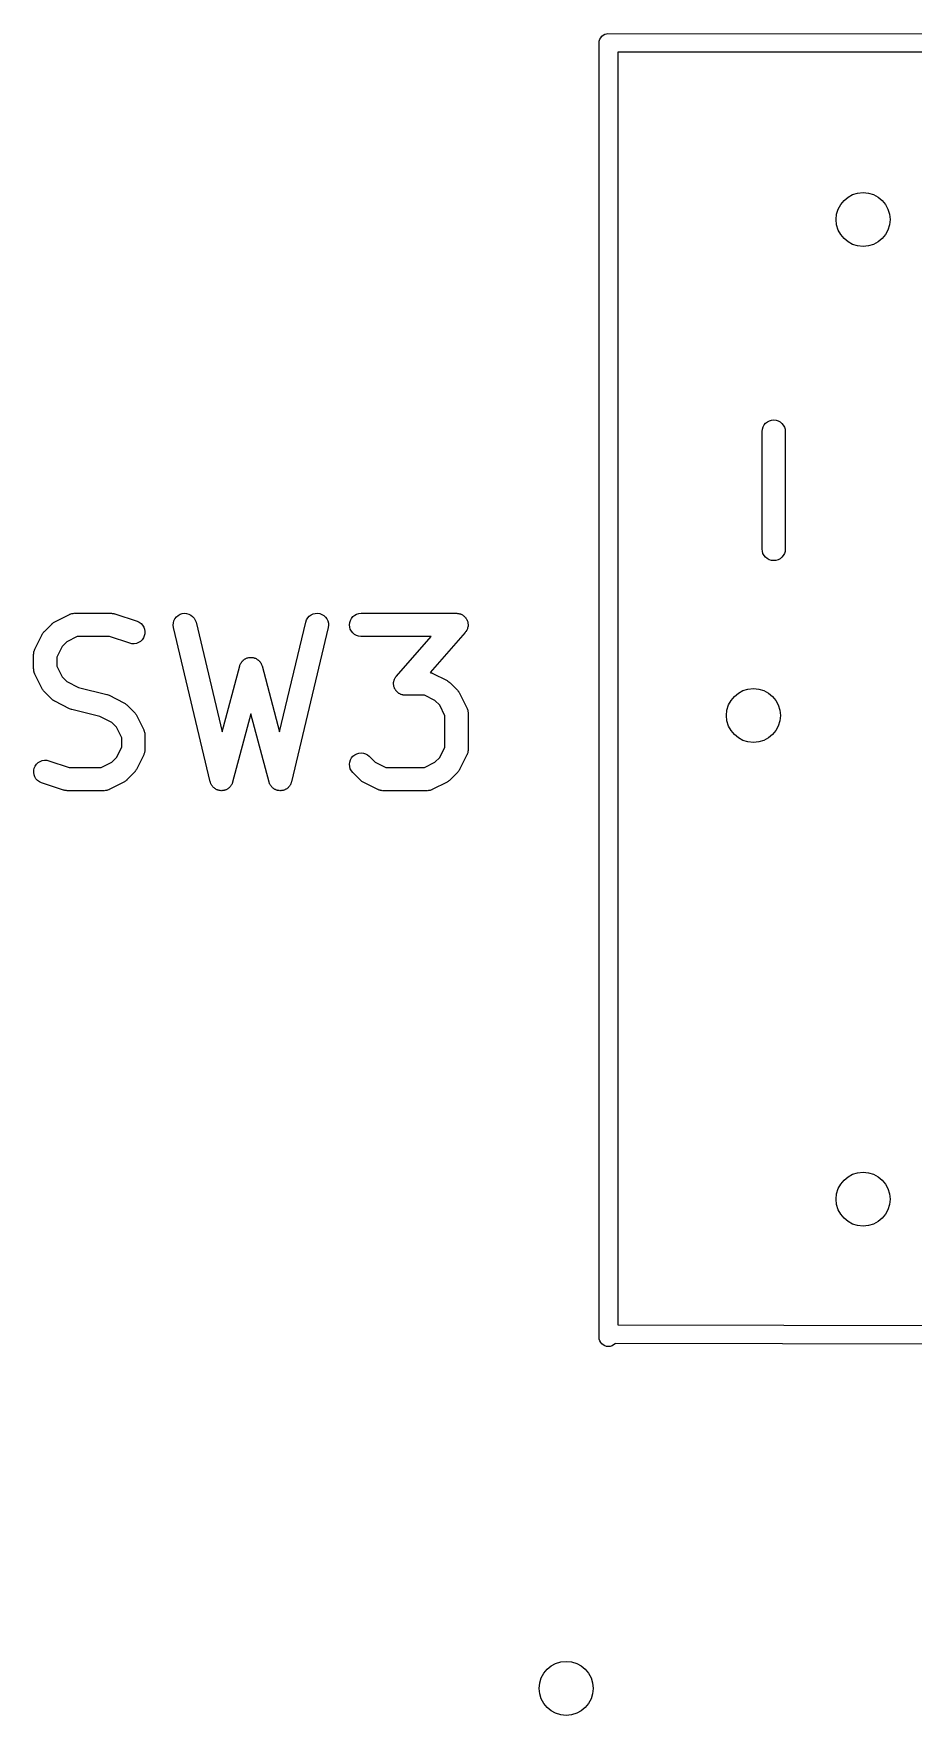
# Model space of a CAD drawing. Extents: x 2.7 to 6.64, y -5.71 to -1.95.
# Drawn here: x 3.4846 to 3.7091, y -4.7167 to -4.2876 of the extents above; entities that cross this region are included whole.
import ezdxf

# ---------------------------------------------------------------- set-up
doc = ezdxf.new("R2010")
doc.units = 0
doc.header["$MEASUREMENT"] = 0
doc.layers.add('BLACK', color=7, linetype='CONTINUOUS')

msp = doc.modelspace()

# ---------------------------------------------------------------- linework, layer by layer
at = {"layer": 'BLACK', "linetype": 'CONTINUOUS'}
for p, q in [((3.62889, -4.28992), (3.62893, -4.28946)), ((3.6289, -4.29008), (3.62889, -4.28992)), ((3.6289, -4.29012), (3.6289, -4.29008)), ((3.6289, -4.61933), (3.6289, -4.29012)), ((3.62893, -4.28946), (3.62907, -4.28901)), ((3.62907, -4.28901), (3.62929, -4.2886)), ((3.62929, -4.2886), (3.62958, -4.28824)), ((3.62958, -4.28824), (3.62994, -4.28795)), ((3.62994, -4.28795), (3.63035, -4.28773)), ((3.63035, -4.28773), (3.6308, -4.28759)), ((3.6308, -4.28759), (3.63114, -4.28756)), ((3.63114, -4.28756), (3.93114, -4.28764)), ((3.63362, -4.29228), (3.63362, -4.61709)), ((3.9289, -4.29236), (3.63362, -4.29228)), ((3.67049, -4.38906), (3.67055, -4.38848)), ((3.67049, -4.3891), (3.67049, -4.38906)), ((3.67049, -4.41909), (3.67049, -4.3891)), ((3.67055, -4.38848), (3.67073, -4.38793)), ((3.67073, -4.38793), (3.67101, -4.38743)), ((3.67101, -4.38743), (3.67138, -4.38699)), ((3.67138, -4.38699), (3.67183, -4.38663)), ((3.67183, -4.38663), (3.67234, -4.38636)), ((3.67234, -4.38636), (3.67289, -4.3862)), ((3.67289, -4.3862), (3.67346, -4.38614)), ((3.67346, -4.38614), (3.67404, -4.3862)), ((3.67404, -4.3862), (3.67459, -4.38637)), ((3.67459, -4.38637), (3.67509, -4.38665)), ((3.67509, -4.38665), (3.67554, -4.38702)), ((3.67554, -4.38702), (3.6759, -4.38746)), ((3.6759, -4.38746), (3.67617, -4.38797)), ((3.67617, -4.38797), (3.67634, -4.38852)), ((3.67634, -4.38852), (3.67639, -4.3891)), ((3.67639, -4.3891), (3.67639, -4.41909)), ((3.67055, -4.41967), (3.67049, -4.41909)), ((3.67071, -4.42022), (3.67055, -4.41967)), ((3.67098, -4.42073), (3.67071, -4.42022)), ((3.67616, -4.42026), (3.67588, -4.42076)), ((3.67633, -4.41971), (3.67616, -4.42026)), ((3.67639, -4.41913), (3.67633, -4.41971)), ((3.67639, -4.41909), (3.67639, -4.41913)), ((3.67135, -4.42117), (3.67098, -4.42073)), ((3.67179, -4.42154), (3.67135, -4.42117)), ((3.6723, -4.42181), (3.67179, -4.42154)), ((3.67285, -4.42199), (3.6723, -4.42181)), ((3.67342, -4.42205), (3.67285, -4.42199)), ((3.674, -4.42199), (3.67342, -4.42205)), ((3.67455, -4.42183), (3.674, -4.42199)), ((3.67506, -4.42156), (3.67455, -4.42183)), ((3.67551, -4.4212), (3.67506, -4.42156)), ((3.67588, -4.42076), (3.67551, -4.4212)), ((3.48994, -4.43767), (3.49369, -4.4358)), ((3.49369, -4.4358), (3.49372, -4.43578)), ((3.49372, -4.43578), (3.4938, -4.43575)), ((3.4938, -4.43575), (3.49388, -4.43571)), ((3.49388, -4.43571), (3.49407, -4.43565)), ((3.49407, -4.43565), (3.49426, -4.43558)), ((3.49426, -4.43558), (3.49435, -4.43557)), ((3.49435, -4.43557), (3.49443, -4.43554)), ((3.49443, -4.43554), (3.49463, -4.43552)), ((3.49463, -4.43552), (3.49483, -4.43549)), ((3.49483, -4.43549), (3.49492, -4.4355)), ((3.49492, -4.4355), (3.49501, -4.43549)), ((3.49501, -4.43549), (3.50438, -4.43549)), ((3.50438, -4.43549), (3.50442, -4.43549)), ((3.50442, -4.43549), (3.50459, -4.43551)), ((3.50459, -4.43551), (3.50475, -4.43551)), ((3.50475, -4.43551), (3.50487, -4.43554)), ((3.50487, -4.43554), (3.50499, -4.43555)), ((3.50499, -4.43555), (3.50515, -4.4356)), ((3.50515, -4.4356), (3.50531, -4.43564)), ((3.50531, -4.43564), (3.51094, -4.43751)), ((3.51094, -4.43751), (3.51098, -4.43753)), ((3.51098, -4.43753), (3.5115, -4.43777)), ((3.52022, -4.43794), (3.52037, -4.43738)), ((3.52037, -4.43738), (3.52063, -4.43687)), ((3.52063, -4.43687), (3.52098, -4.43641)), ((3.52098, -4.43641), (3.52142, -4.43603)), ((3.52142, -4.43603), (3.52192, -4.43575)), ((3.52192, -4.43575), (3.52246, -4.43556)), ((3.52246, -4.43556), (3.52303, -4.43549)), ((3.52303, -4.43549), (3.52361, -4.43553)), ((3.52361, -4.43553), (3.52417, -4.43568)), ((3.52417, -4.43568), (3.52468, -4.43593)), ((3.52468, -4.43593), (3.52514, -4.43628)), ((3.52514, -4.43628), (3.52552, -4.43671)), ((3.52552, -4.43671), (3.52581, -4.43721)), ((3.52581, -4.43721), (3.526, -4.43776)), ((3.55401, -4.43772), (3.55421, -4.43717)), ((3.55421, -4.43717), (3.5545, -4.43668)), ((3.5545, -4.43668), (3.55489, -4.43625)), ((3.55489, -4.43625), (3.55535, -4.43591)), ((3.55535, -4.43591), (3.55587, -4.43566)), ((3.55587, -4.43566), (3.55643, -4.43552)), ((3.55643, -4.43552), (3.55701, -4.43549)), ((3.55701, -4.43549), (3.55758, -4.43557)), ((3.55758, -4.43557), (3.55812, -4.43576)), ((3.55812, -4.43576), (3.55862, -4.43606)), ((3.55862, -4.43606), (3.55905, -4.43644)), ((3.55905, -4.43644), (3.55939, -4.4369)), ((3.55939, -4.4369), (3.55964, -4.43742)), ((3.55964, -4.43742), (3.55979, -4.43798)), ((3.56523, -4.43785), (3.5654, -4.4373)), ((3.5654, -4.4373), (3.56567, -4.43679)), ((3.56567, -4.43679), (3.56604, -4.43634)), ((3.56604, -4.43634), (3.56649, -4.43598)), ((3.56649, -4.43598), (3.567, -4.43571)), ((3.567, -4.43571), (3.56755, -4.43554)), ((3.56755, -4.43554), (3.56812, -4.43549)), ((3.56812, -4.43549), (3.59249, -4.43549)), ((3.59249, -4.43549), (3.59253, -4.43549)), ((3.59253, -4.43549), (3.59272, -4.43551)), ((3.59272, -4.43551), (3.5929, -4.43552)), ((3.5929, -4.43552), (3.593, -4.43554)), ((3.593, -4.43554), (3.59311, -4.43555)), ((3.59311, -4.43555), (3.59328, -4.43561)), ((3.59328, -4.43561), (3.59346, -4.43565)), ((3.59346, -4.43565), (3.59356, -4.43569)), ((3.59356, -4.43569), (3.59366, -4.43573)), ((3.59366, -4.43573), (3.59382, -4.43582)), ((3.59382, -4.43582), (3.59399, -4.43589)), ((3.59399, -4.43589), (3.59407, -4.43595)), ((3.59407, -4.43595), (3.59416, -4.436)), ((3.59416, -4.436), (3.5943, -4.43612)), ((3.5943, -4.43612), (3.59445, -4.43623)), ((3.59445, -4.43623), (3.59452, -4.43631)), ((3.59452, -4.43631), (3.5946, -4.43637)), ((3.5946, -4.43637), (3.59472, -4.43652)), ((3.59472, -4.43652), (3.59484, -4.43665)), ((3.59484, -4.43665), (3.5949, -4.43674)), ((3.5949, -4.43674), (3.59496, -4.43682)), ((3.59496, -4.43682), (3.59505, -4.43699)), ((3.59505, -4.43699), (3.59515, -4.43715)), ((3.59515, -4.43715), (3.59518, -4.43724)), ((3.59518, -4.43724), (3.59523, -4.43733)), ((3.59523, -4.43733), (3.59528, -4.43751)), ((3.59528, -4.43751), (3.59535, -4.43769)), ((3.48487, -4.44462), (3.48674, -4.44087)), ((3.48674, -4.44087), (3.48676, -4.44083)), ((3.48676, -4.44083), (3.48685, -4.44069)), ((3.48685, -4.44069), (3.48693, -4.44055)), ((3.48693, -4.44055), (3.48701, -4.44045)), ((3.48701, -4.44045), (3.48707, -4.44035)), ((3.48707, -4.44035), (3.48719, -4.44023)), ((3.48719, -4.44023), (3.48729, -4.4401)), ((3.48729, -4.4401), (3.48917, -4.43823)), ((3.48917, -4.43823), (3.4892, -4.4382)), ((3.4892, -4.4382), (3.48933, -4.43809)), ((3.48933, -4.43809), (3.48945, -4.43798)), ((3.48945, -4.43798), (3.48955, -4.43792)), ((3.48955, -4.43792), (3.48965, -4.43784)), ((3.48965, -4.43784), (3.48979, -4.43776)), ((3.48979, -4.43776), (3.48994, -4.43767)), ((3.4957, -4.44139), (3.49301, -4.44274)), ((3.5039, -4.44139), (3.4957, -4.44139)), ((3.50907, -4.44312), (3.5039, -4.44139)), ((3.5115, -4.43777), (3.51197, -4.43811)), ((3.51197, -4.43811), (3.51236, -4.43853)), ((3.51256, -4.44179), (3.51222, -4.44226)), ((3.51236, -4.43853), (3.51266, -4.43902)), ((3.5128, -4.44127), (3.51256, -4.44179)), ((3.51266, -4.43902), (3.51286, -4.43956)), ((3.51293, -4.44071), (3.5128, -4.44127)), ((3.51286, -4.43956), (3.51295, -4.44013)), ((3.51295, -4.44013), (3.51293, -4.44071)), ((3.52018, -4.43851), (3.52022, -4.43794)), ((3.52025, -4.43908), (3.52018, -4.43851)), ((3.52025, -4.43912), (3.52025, -4.43908)), ((3.52963, -4.47849), (3.52025, -4.43912)), ((3.526, -4.43776), (3.53266, -4.46574)), ((3.54734, -4.46574), (3.554, -4.43776)), ((3.55975, -4.43912), (3.55037, -4.47849)), ((3.554, -4.43776), (3.55401, -4.43772)), ((3.55982, -4.43855), (3.55975, -4.43912)), ((3.55979, -4.43798), (3.55982, -4.43855)), ((3.56517, -4.43842), (3.56523, -4.43785)), ((3.56522, -4.43899), (3.56517, -4.43842)), ((3.56538, -4.43955), (3.56522, -4.43899)), ((3.56565, -4.44006), (3.56538, -4.43955)), ((3.56601, -4.44051), (3.56565, -4.44006)), ((3.56645, -4.44088), (3.56601, -4.44051)), ((3.56696, -4.44115), (3.56645, -4.44088)), ((3.56751, -4.44133), (3.56696, -4.44115)), ((3.56808, -4.44139), (3.56751, -4.44133)), ((3.56812, -4.44139), (3.56808, -4.44139)), ((3.58599, -4.44139), (3.56812, -4.44139)), ((3.57715, -4.45149), (3.58599, -4.44139)), ((3.59472, -4.44038), (3.58578, -4.45059)), ((3.59482, -4.44023), (3.59472, -4.44038)), ((3.59494, -4.44009), (3.59482, -4.44023)), ((3.59499, -4.44), (3.59494, -4.44009)), ((3.59505, -4.43992), (3.59499, -4.44)), ((3.59513, -4.43975), (3.59505, -4.43992)), ((3.59522, -4.43958), (3.59513, -4.43975)), ((3.59525, -4.43949), (3.59522, -4.43958)), ((3.59529, -4.43939), (3.59525, -4.43949)), ((3.59533, -4.43921), (3.59529, -4.43939)), ((3.59539, -4.43903), (3.59533, -4.43921)), ((3.59535, -4.43769), (3.59536, -4.43779)), ((3.59536, -4.43779), (3.59539, -4.43789)), ((3.59539, -4.43789), (3.59541, -4.43807)), ((3.5954, -4.43893), (3.59539, -4.43903)), ((3.59542, -4.43883), (3.5954, -4.43893)), ((3.59541, -4.43807), (3.59544, -4.43825)), ((3.59543, -4.43864), (3.59542, -4.43883)), ((3.59545, -4.43846), (3.59543, -4.43864)), ((3.59544, -4.43825), (3.59544, -4.43836)), ((3.59544, -4.43836), (3.59545, -4.43846)), ((3.48455, -4.4459), (3.48456, -4.44581)), ((3.48455, -4.44594), (3.48455, -4.4459)), ((3.48455, -4.44969), (3.48455, -4.44594)), ((3.48456, -4.44572), (3.4846, -4.44553)), ((3.48456, -4.44581), (3.48456, -4.44572)), ((3.4846, -4.44553), (3.48462, -4.44533)), ((3.48462, -4.44533), (3.48464, -4.44524)), ((3.48464, -4.44524), (3.48466, -4.44516)), ((3.48466, -4.44516), (3.48473, -4.44497)), ((3.48473, -4.44497), (3.48479, -4.44478)), ((3.48479, -4.44478), (3.48483, -4.4447)), ((3.48483, -4.4447), (3.48487, -4.44462)), ((3.49181, -4.44394), (3.49046, -4.44664)), ((3.49301, -4.44274), (3.49181, -4.44394)), ((3.50963, -4.44324), (3.50907, -4.44312)), ((3.51021, -4.44326), (3.50963, -4.44324)), ((3.51078, -4.44316), (3.51021, -4.44326)), ((3.51132, -4.44296), (3.51078, -4.44316)), ((3.5118, -4.44266), (3.51132, -4.44296)), ((3.51222, -4.44226), (3.5118, -4.44266)), ((3.48456, -4.44978), (3.48455, -4.44969)), ((3.48456, -4.44986), (3.48456, -4.44978)), ((3.48459, -4.45006), (3.48456, -4.44986)), ((3.48461, -4.45026), (3.48459, -4.45006)), ((3.48464, -4.45035), (3.48461, -4.45026)), ((3.48465, -4.45043), (3.48464, -4.45035)), ((3.48472, -4.45062), (3.48465, -4.45043)), ((3.49046, -4.44664), (3.49046, -4.44899)), ((3.49046, -4.44899), (3.49181, -4.45169)), ((3.53266, -4.46574), (3.53715, -4.44893)), ((3.53715, -4.44893), (3.53716, -4.44889)), ((3.53716, -4.44889), (3.53719, -4.4488)), ((3.53719, -4.4488), (3.53722, -4.4487)), ((3.53722, -4.4487), (3.5373, -4.44853)), ((3.5373, -4.44853), (3.53737, -4.44835)), ((3.53737, -4.44835), (3.53742, -4.44827)), ((3.53742, -4.44827), (3.53746, -4.44818)), ((3.53746, -4.44818), (3.53757, -4.44803)), ((3.53757, -4.44803), (3.53768, -4.44787)), ((3.53768, -4.44787), (3.53774, -4.4478)), ((3.53774, -4.4478), (3.5378, -4.44772)), ((3.5378, -4.44772), (3.53794, -4.44759)), ((3.53794, -4.44759), (3.53808, -4.44745)), ((3.53808, -4.44745), (3.53815, -4.44739)), ((3.53815, -4.44739), (3.53823, -4.44733)), ((3.53823, -4.44733), (3.53839, -4.44723)), ((3.53839, -4.44723), (3.53855, -4.44712)), ((3.53855, -4.44712), (3.53864, -4.44708)), ((3.53864, -4.44708), (3.53872, -4.44703)), ((3.53872, -4.44703), (3.5389, -4.44696)), ((3.5389, -4.44696), (3.53907, -4.44688)), ((3.53907, -4.44688), (3.53917, -4.44686)), ((3.53917, -4.44686), (3.53926, -4.44683)), ((3.53926, -4.44683), (3.53945, -4.4468)), ((3.53945, -4.4468), (3.53964, -4.44676)), ((3.53964, -4.44676), (3.53973, -4.44676)), ((3.53973, -4.44676), (3.53983, -4.44674)), ((3.53983, -4.44674), (3.54002, -4.44675)), ((3.54002, -4.44675), (3.54021, -4.44674)), ((3.54021, -4.44674), (3.54031, -4.44676)), ((3.54031, -4.44676), (3.5404, -4.44676)), ((3.5404, -4.44676), (3.54059, -4.44681)), ((3.54059, -4.44681), (3.54078, -4.44684)), ((3.54078, -4.44684), (3.54087, -4.44688)), ((3.54087, -4.44688), (3.54096, -4.4469)), ((3.54096, -4.4469), (3.54114, -4.44698)), ((3.54114, -4.44698), (3.54132, -4.44705)), ((3.54132, -4.44705), (3.5414, -4.4471)), ((3.5414, -4.4471), (3.54149, -4.44714)), ((3.54149, -4.44714), (3.54164, -4.44725)), ((3.54164, -4.44725), (3.54181, -4.44735)), ((3.54181, -4.44735), (3.54188, -4.44742)), ((3.54188, -4.44742), (3.54196, -4.44748)), ((3.54196, -4.44748), (3.54209, -4.44762)), ((3.54209, -4.44762), (3.54223, -4.44775)), ((3.54223, -4.44775), (3.54228, -4.44783)), ((3.54228, -4.44783), (3.54235, -4.4479)), ((3.54235, -4.4479), (3.54245, -4.44806)), ((3.54245, -4.44806), (3.54256, -4.44822)), ((3.54256, -4.44822), (3.5426, -4.44831)), ((3.5426, -4.44831), (3.54265, -4.44839)), ((3.54265, -4.44839), (3.54272, -4.44857)), ((3.54272, -4.44857), (3.5428, -4.44874)), ((3.5428, -4.44874), (3.54282, -4.44884)), ((3.54282, -4.44884), (3.54285, -4.44893)), ((3.54285, -4.44893), (3.54734, -4.46574)), ((3.48478, -4.45081), (3.48472, -4.45062)), ((3.48482, -4.45089), (3.48478, -4.45081)), ((3.48485, -4.45097), (3.48482, -4.45089)), ((3.48487, -4.45101), (3.48485, -4.45097)), ((3.48674, -4.45476), (3.48487, -4.45101)), ((3.48683, -4.4549), (3.48674, -4.45476)), ((3.49181, -4.45169), (3.49301, -4.45289)), ((3.49301, -4.45289), (3.49604, -4.4544)), ((3.49604, -4.4544), (3.50322, -4.4562)), ((3.57642, -4.45342), (3.57644, -4.45323)), ((3.57643, -4.45352), (3.57642, -4.45342)), ((3.57642, -4.45362), (3.57643, -4.45352)), ((3.57645, -4.45381), (3.57642, -4.45362)), ((3.57644, -4.45305), (3.57647, -4.45295)), ((3.57644, -4.45323), (3.57644, -4.45305)), ((3.57647, -4.45399), (3.57645, -4.45381)), ((3.57647, -4.45295), (3.57648, -4.45284)), ((3.5765, -4.45409), (3.57647, -4.45399)), ((3.57648, -4.45284), (3.57653, -4.45267)), ((3.57652, -4.45419), (3.5765, -4.45409)), ((3.57658, -4.45437), (3.57652, -4.45419)), ((3.57653, -4.45267), (3.57657, -4.45249)), ((3.57657, -4.45249), (3.57662, -4.45239)), ((3.57663, -4.45454), (3.57658, -4.45437)), ((3.57662, -4.45239), (3.57665, -4.45229)), ((3.57668, -4.45464), (3.57663, -4.45454)), ((3.57665, -4.45229), (3.57674, -4.45213)), ((3.57672, -4.45473), (3.57668, -4.45464)), ((3.57681, -4.45489), (3.57672, -4.45473)), ((3.57674, -4.45213), (3.57681, -4.45196)), ((3.57681, -4.45196), (3.57687, -4.45188)), ((3.57687, -4.45188), (3.57692, -4.45179)), ((3.57692, -4.45179), (3.57704, -4.45164)), ((3.57704, -4.45164), (3.57715, -4.45149)), ((3.58578, -4.45059), (3.58597, -4.45066)), ((3.58597, -4.45066), (3.58616, -4.45072)), ((3.58616, -4.45072), (3.58623, -4.45077)), ((3.58623, -4.45077), (3.58631, -4.4508)), ((3.58631, -4.4508), (3.59006, -4.45267)), ((3.59006, -4.45267), (3.5901, -4.45269)), ((3.5901, -4.45269), (3.59024, -4.45278)), ((3.59024, -4.45278), (3.59039, -4.45286)), ((3.59039, -4.45286), (3.59048, -4.45294)), ((3.59048, -4.45294), (3.59058, -4.453)), ((3.59058, -4.453), (3.5907, -4.45312)), ((3.5907, -4.45312), (3.59083, -4.45323)), ((3.59083, -4.45323), (3.59271, -4.4551)), ((3.4869, -4.45505), (3.48683, -4.4549)), ((3.48698, -4.45514), (3.4869, -4.45505)), ((3.48705, -4.45525), (3.48698, -4.45514)), ((3.48716, -4.45537), (3.48705, -4.45525)), ((3.48726, -4.4555), (3.48716, -4.45537)), ((3.48729, -4.45553), (3.48726, -4.4555)), ((3.48917, -4.4574), (3.48729, -4.45553)), ((3.4893, -4.45751), (3.48917, -4.4574)), ((3.48942, -4.45762), (3.4893, -4.45751)), ((3.48952, -4.45769), (3.48942, -4.45762)), ((3.48961, -4.45777), (3.48952, -4.45769)), ((3.48976, -4.45785), (3.48961, -4.45777)), ((3.4899, -4.45794), (3.48976, -4.45785)), ((3.48994, -4.45795), (3.4899, -4.45794)), ((3.49369, -4.45983), (3.48994, -4.45795)), ((3.50322, -4.4562), (3.50326, -4.45621)), ((3.50326, -4.45621), (3.50327, -4.45621)), ((3.50327, -4.45621), (3.50329, -4.45622)), ((3.50329, -4.45622), (3.50354, -4.45631)), ((3.50354, -4.45631), (3.5038, -4.45641)), ((3.5038, -4.45641), (3.50381, -4.45642)), ((3.50381, -4.45642), (3.50383, -4.45642)), ((3.50383, -4.45642), (3.50757, -4.4583)), ((3.50757, -4.4583), (3.50761, -4.45831)), ((3.50761, -4.45831), (3.50775, -4.45841)), ((3.50775, -4.45841), (3.5079, -4.45848)), ((3.5079, -4.45848), (3.50799, -4.45856)), ((3.50799, -4.45856), (3.50809, -4.45863)), ((3.50809, -4.45863), (3.50821, -4.45874)), ((3.50821, -4.45874), (3.50834, -4.45885)), ((3.50834, -4.45885), (3.51022, -4.46072)), ((3.5769, -4.45506), (3.57681, -4.45489)), ((3.57696, -4.45514), (3.5769, -4.45506)), ((3.57702, -4.45522), (3.57696, -4.45514)), ((3.57714, -4.45536), (3.57702, -4.45522)), ((3.57726, -4.4555), (3.57714, -4.45536)), ((3.57734, -4.45557), (3.57726, -4.4555)), ((3.57741, -4.45565), (3.57734, -4.45557)), ((3.57756, -4.45576), (3.57741, -4.45565)), ((3.5777, -4.45587), (3.57756, -4.45576)), ((3.57779, -4.45592), (3.5777, -4.45587)), ((3.57788, -4.45599), (3.57779, -4.45592)), ((3.57804, -4.45606), (3.57788, -4.45599)), ((3.57821, -4.45615), (3.57804, -4.45606)), ((3.57831, -4.45618), (3.57821, -4.45615)), ((3.5784, -4.45623), (3.57831, -4.45618)), ((3.57858, -4.45627), (3.5784, -4.45623)), ((3.57876, -4.45633), (3.57858, -4.45627)), ((3.57886, -4.45634), (3.57876, -4.45633)), ((3.57896, -4.45636), (3.57886, -4.45634)), ((3.57914, -4.45637), (3.57896, -4.45636)), ((3.57933, -4.45639), (3.57914, -4.45637)), ((3.57937, -4.45639), (3.57933, -4.45639)), ((3.5843, -4.45639), (3.57937, -4.45639)), ((3.58699, -4.45774), (3.5843, -4.45639)), ((3.58819, -4.45894), (3.58699, -4.45774)), ((3.58954, -4.46163), (3.58819, -4.45894)), ((3.59271, -4.4551), (3.59274, -4.45513)), ((3.59274, -4.45513), (3.59284, -4.45526)), ((3.59284, -4.45526), (3.59295, -4.45538)), ((3.59295, -4.45538), (3.59302, -4.45548)), ((3.59302, -4.45548), (3.5931, -4.45558)), ((3.5931, -4.45558), (3.59317, -4.45573)), ((3.59317, -4.45573), (3.59326, -4.45587)), ((3.59326, -4.45587), (3.59513, -4.45962)), ((3.4937, -4.45983), (3.49369, -4.45983)), ((3.49371, -4.45984), (3.4937, -4.45983)), ((3.49397, -4.45994), (3.49371, -4.45984)), ((3.49422, -4.46004), (3.49397, -4.45994)), ((3.49424, -4.46004), (3.49422, -4.46004)), ((3.49425, -4.46004), (3.49424, -4.46004)), ((3.49429, -4.46005), (3.49425, -4.46004)), ((3.50147, -4.46185), (3.49429, -4.46005)), ((3.50451, -4.46336), (3.50147, -4.46185)), ((3.5057, -4.46456), (3.50451, -4.46336)), ((3.51022, -4.46072), (3.51025, -4.46075)), ((3.51025, -4.46075), (3.51035, -4.46088)), ((3.51035, -4.46088), (3.51046, -4.461)), ((3.51046, -4.461), (3.51053, -4.46111)), ((3.51053, -4.46111), (3.51061, -4.4612)), ((3.51061, -4.4612), (3.51068, -4.46135)), ((3.51068, -4.46135), (3.51077, -4.46149)), ((3.51077, -4.46149), (3.51264, -4.46524)), ((3.54, -4.46115), (3.53535, -4.47857)), ((3.54465, -4.47857), (3.54, -4.46115)), ((3.58954, -4.46961), (3.58954, -4.46163)), ((3.59513, -4.45962), (3.59515, -4.45965)), ((3.59515, -4.45965), (3.59518, -4.45974)), ((3.59518, -4.45974), (3.59522, -4.45981)), ((3.59522, -4.45981), (3.59528, -4.46001)), ((3.59528, -4.46001), (3.59535, -4.46019)), ((3.59535, -4.46019), (3.59536, -4.46028)), ((3.59536, -4.46028), (3.59539, -4.46036)), ((3.59539, -4.46036), (3.59541, -4.46056)), ((3.59541, -4.46056), (3.59544, -4.46076)), ((3.59544, -4.46076), (3.59544, -4.46085)), ((3.59544, -4.46085), (3.59545, -4.46094)), ((3.59545, -4.46094), (3.59545, -4.47031)), ((3.50705, -4.46726), (3.5057, -4.46456)), ((3.50705, -4.46961), (3.50705, -4.46726)), ((3.51264, -4.46524), (3.51266, -4.46528)), ((3.51266, -4.46528), (3.51269, -4.46536)), ((3.51269, -4.46536), (3.51273, -4.46544)), ((3.51273, -4.46544), (3.51279, -4.46563)), ((3.51279, -4.46563), (3.51286, -4.46582)), ((3.51286, -4.46582), (3.51288, -4.4659)), ((3.51288, -4.4659), (3.5129, -4.46599)), ((3.5129, -4.46599), (3.51292, -4.46619)), ((3.51292, -4.46619), (3.51295, -4.46639)), ((3.51295, -4.46639), (3.51295, -4.46648)), ((3.51295, -4.46648), (3.51296, -4.46656)), ((3.51296, -4.46656), (3.51296, -4.47031)), ((3.5057, -4.47231), (3.50705, -4.46961)), ((3.51264, -4.47163), (3.51077, -4.47538)), ((3.51268, -4.47155), (3.51264, -4.47163)), ((3.51272, -4.47147), (3.51268, -4.47155)), ((3.51278, -4.47128), (3.51272, -4.47147)), ((3.51285, -4.47109), (3.51278, -4.47128)), ((3.51287, -4.47101), (3.51285, -4.47109)), ((3.51289, -4.47093), (3.51287, -4.47101)), ((3.51291, -4.47072), (3.51289, -4.47093)), ((3.51295, -4.47053), (3.51291, -4.47072)), ((3.51296, -4.47035), (3.51295, -4.47044)), ((3.51295, -4.47044), (3.51295, -4.47053)), ((3.51296, -4.47031), (3.51296, -4.47035)), ((3.56605, -4.47196), (3.5665, -4.4716)), ((3.5665, -4.4716), (3.56701, -4.47133)), ((3.56701, -4.47133), (3.56756, -4.47116)), ((3.56756, -4.47116), (3.56813, -4.47111)), ((3.56813, -4.47111), (3.56871, -4.47117)), ((3.56871, -4.47117), (3.56926, -4.47133)), ((3.56926, -4.47133), (3.56976, -4.47161)), ((3.56976, -4.47161), (3.57021, -4.47197)), ((3.58819, -4.47231), (3.58954, -4.46961)), ((3.59513, -4.47163), (3.59326, -4.47538)), ((3.59517, -4.47155), (3.59513, -4.47163)), ((3.59521, -4.47147), (3.59517, -4.47155)), ((3.59527, -4.47128), (3.59521, -4.47147)), ((3.59534, -4.47109), (3.59527, -4.47128)), ((3.59536, -4.47101), (3.59534, -4.47109)), ((3.59538, -4.47093), (3.59536, -4.47101)), ((3.5954, -4.47072), (3.59538, -4.47093)), ((3.59544, -4.47053), (3.5954, -4.47072)), ((3.59545, -4.47035), (3.59544, -4.47044)), ((3.59544, -4.47044), (3.59544, -4.47053)), ((3.59545, -4.47031), (3.59545, -4.47035)), ((3.48456, -4.47612), (3.48458, -4.47554)), ((3.48465, -4.47669), (3.48456, -4.47612)), ((3.48458, -4.47554), (3.48471, -4.47498)), ((3.48471, -4.47498), (3.48495, -4.47446)), ((3.48495, -4.47446), (3.48529, -4.47399)), ((3.48529, -4.47399), (3.48571, -4.47359)), ((3.48571, -4.47359), (3.4862, -4.47329)), ((3.4862, -4.47329), (3.48673, -4.47309)), ((3.48673, -4.47309), (3.4873, -4.47299)), ((3.4873, -4.47299), (3.48788, -4.47301)), ((3.48788, -4.47301), (3.48844, -4.47313)), ((3.48844, -4.47313), (3.49361, -4.47486)), ((3.49361, -4.47486), (3.50181, -4.47486)), ((3.50181, -4.47486), (3.50451, -4.47351)), ((3.50451, -4.47351), (3.5057, -4.47231)), ((3.51022, -4.47615), (3.50834, -4.47802)), ((3.51032, -4.47602), (3.51022, -4.47615)), ((3.51044, -4.4759), (3.51032, -4.47602)), ((3.5105, -4.4758), (3.51044, -4.4759)), ((3.51058, -4.4757), (3.5105, -4.4758)), ((3.51066, -4.47556), (3.51058, -4.4757)), ((3.51075, -4.47542), (3.51066, -4.47556)), ((3.51077, -4.47538), (3.51075, -4.47542)), ((3.56517, -4.47403), (3.56523, -4.47346)), ((3.56522, -4.4746), (3.56517, -4.47403)), ((3.56538, -4.47516), (3.56522, -4.4746)), ((3.56523, -4.47346), (3.5654, -4.47291)), ((3.56565, -4.47567), (3.56538, -4.47516)), ((3.5654, -4.47291), (3.56568, -4.4724)), ((3.566, -4.47612), (3.56565, -4.47567)), ((3.56568, -4.4724), (3.56605, -4.47196)), ((3.56603, -4.47615), (3.566, -4.47612)), ((3.56791, -4.47802), (3.56603, -4.47615)), ((3.57021, -4.47197), (3.57175, -4.47351)), ((3.57175, -4.47351), (3.57444, -4.47486)), ((3.57444, -4.47486), (3.5843, -4.47486)), ((3.5843, -4.47486), (3.58699, -4.47351)), ((3.58699, -4.47351), (3.58819, -4.47231)), ((3.59271, -4.47615), (3.59083, -4.47802)), ((3.59281, -4.47602), (3.59271, -4.47615)), ((3.59293, -4.4759), (3.59281, -4.47602)), ((3.59299, -4.4758), (3.59293, -4.4759)), ((3.59307, -4.4757), (3.59299, -4.4758)), ((3.59315, -4.47556), (3.59307, -4.4757)), ((3.59324, -4.47542), (3.59315, -4.47556)), ((3.59326, -4.47538), (3.59324, -4.47542)), ((3.48485, -4.47723), (3.48465, -4.47669)), ((3.48515, -4.47772), (3.48485, -4.47723)), ((3.48554, -4.47814), (3.48515, -4.47772)), ((3.48601, -4.47848), (3.48554, -4.47814)), ((3.48653, -4.47872), (3.48601, -4.47848)), ((3.48657, -4.47874), (3.48653, -4.47872)), ((3.4922, -4.48061), (3.48657, -4.47874)), ((3.50371, -4.4805), (3.50363, -4.48054)), ((3.50379, -4.48047), (3.50371, -4.4805)), ((3.50383, -4.48045), (3.50379, -4.48047)), ((3.50757, -4.47858), (3.50383, -4.48045)), ((3.50772, -4.47849), (3.50757, -4.47858)), ((3.50786, -4.47841), (3.50772, -4.47849)), ((3.50796, -4.47834), (3.50786, -4.47841)), ((3.50806, -4.47827), (3.50796, -4.47834)), ((3.50818, -4.47816), (3.50806, -4.47827)), ((3.50831, -4.47805), (3.50818, -4.47816)), ((3.50834, -4.47802), (3.50831, -4.47805)), ((3.52967, -4.47862), (3.52963, -4.47849)), ((3.5297, -4.47876), (3.52967, -4.47862)), ((3.52977, -4.47889), (3.5297, -4.47876)), ((3.52982, -4.47904), (3.52977, -4.47889)), ((3.52988, -4.47916), (3.52982, -4.47904)), ((3.52994, -4.47928), (3.52988, -4.47916)), ((3.53003, -4.4794), (3.52994, -4.47928)), ((3.53011, -4.47954), (3.53003, -4.4794)), ((3.5302, -4.47964), (3.53011, -4.47954)), ((3.53027, -4.47975), (3.5302, -4.47964)), ((3.53039, -4.47985), (3.53027, -4.47975)), ((3.53049, -4.47997), (3.53039, -4.47985)), ((3.53059, -4.48005), (3.53049, -4.47997)), ((3.53069, -4.48015), (3.53059, -4.48005)), ((3.53082, -4.48023), (3.53069, -4.48015)), ((3.53094, -4.48032), (3.53082, -4.48023)), ((3.53107, -4.48038), (3.53094, -4.48032)), ((3.53118, -4.48045), (3.53107, -4.48038)), ((3.53132, -4.48051), (3.53118, -4.48045)), ((3.53146, -4.48057), (3.53132, -4.48051)), ((3.53371, -4.4805), (3.53357, -4.48055)), ((3.53383, -4.48044), (3.53371, -4.4805)), ((3.53395, -4.48038), (3.53383, -4.48044)), ((3.53408, -4.48029), (3.53395, -4.48038)), ((3.53421, -4.48022), (3.53408, -4.48029)), ((3.53431, -4.48013), (3.53421, -4.48022)), ((3.53443, -4.48005), (3.53431, -4.48013)), ((3.53453, -4.47994), (3.53443, -4.48005)), ((3.53465, -4.47984), (3.53453, -4.47994)), ((3.53473, -4.47973), (3.53465, -4.47984)), ((3.53482, -4.47963), (3.53473, -4.47973)), ((3.53491, -4.4795), (3.53482, -4.47963)), ((3.535, -4.47938), (3.53491, -4.4795)), ((3.53506, -4.47926), (3.535, -4.47938)), ((3.53513, -4.47915), (3.53506, -4.47926)), ((3.53519, -4.47901), (3.53513, -4.47915)), ((3.53526, -4.47887), (3.53519, -4.47901)), ((3.53529, -4.47874), (3.53526, -4.47887)), ((3.53534, -4.47861), (3.53529, -4.47874)), ((3.53535, -4.47857), (3.53534, -4.47861)), ((3.54469, -4.4787), (3.54465, -4.47857)), ((3.54473, -4.47883), (3.54469, -4.4787)), ((3.54479, -4.47897), (3.54473, -4.47883)), ((3.54485, -4.47911), (3.54479, -4.47897)), ((3.54492, -4.47923), (3.54485, -4.47911)), ((3.54498, -4.47935), (3.54492, -4.47923)), ((3.54507, -4.47947), (3.54498, -4.47935)), ((3.54515, -4.4796), (3.54507, -4.47947)), ((3.54524, -4.4797), (3.54515, -4.4796)), ((3.54533, -4.47981), (3.54524, -4.4797)), ((3.54544, -4.47991), (3.54533, -4.47981)), ((3.54554, -4.48002), (3.54544, -4.47991)), ((3.54565, -4.4801), (3.54554, -4.48002)), ((3.54576, -4.48019), (3.54565, -4.4801)), ((3.54589, -4.48027), (3.54576, -4.48019)), ((3.54601, -4.48036), (3.54589, -4.48027)), ((3.54613, -4.48042), (3.54601, -4.48036)), ((3.54625, -4.48049), (3.54613, -4.48042)), ((3.5464, -4.48054), (3.54625, -4.48049)), ((3.54864, -4.48052), (3.5485, -4.48059)), ((3.54878, -4.48047), (3.54864, -4.48052)), ((3.5489, -4.4804), (3.54878, -4.48047)), ((3.54902, -4.48034), (3.5489, -4.4804)), ((3.54914, -4.48025), (3.54902, -4.48034)), ((3.54927, -4.48017), (3.54914, -4.48025)), ((3.54937, -4.48008), (3.54927, -4.48017)), ((3.54948, -4.48), (3.54937, -4.48008)), ((3.54959, -4.47988), (3.54948, -4.48)), ((3.5497, -4.47978), (3.54959, -4.47988)), ((3.54978, -4.47967), (3.5497, -4.47978)), ((3.54987, -4.47957), (3.54978, -4.47967)), ((3.54995, -4.47944), (3.54987, -4.47957)), ((3.55004, -4.47932), (3.54995, -4.47944)), ((3.5501, -4.47919), (3.55004, -4.47932)), ((3.55017, -4.47908), (3.5501, -4.47919)), ((3.55022, -4.47893), (3.55017, -4.47908)), ((3.55028, -4.47879), (3.55022, -4.47893)), ((3.55032, -4.47866), (3.55028, -4.47879)), ((3.55036, -4.47853), (3.55032, -4.47866)), ((3.55037, -4.47849), (3.55036, -4.47853)), ((3.56804, -4.47813), (3.56791, -4.47802)), ((3.56816, -4.47824), (3.56804, -4.47813)), ((3.56826, -4.47831), (3.56816, -4.47824)), ((3.56835, -4.47839), (3.56826, -4.47831)), ((3.5685, -4.47847), (3.56835, -4.47839)), ((3.56864, -4.47856), (3.5685, -4.47847)), ((3.56868, -4.47858), (3.56864, -4.47856)), ((3.57243, -4.48045), (3.56868, -4.47858)), ((3.57251, -4.48048), (3.57243, -4.48045)), ((3.57258, -4.48052), (3.57251, -4.48048)), ((3.57277, -4.48059), (3.57258, -4.48052)), ((3.5862, -4.4805), (3.58612, -4.48054)), ((3.58628, -4.48047), (3.5862, -4.4805)), ((3.58631, -4.48045), (3.58628, -4.48047)), ((3.59006, -4.47858), (3.58631, -4.48045)), ((3.5902, -4.47849), (3.59006, -4.47858)), ((3.59035, -4.47841), (3.5902, -4.47849)), ((3.59045, -4.47834), (3.59035, -4.47841)), ((3.59055, -4.47827), (3.59045, -4.47834)), ((3.59067, -4.47816), (3.59055, -4.47827)), ((3.5908, -4.47805), (3.59067, -4.47816)), ((3.59083, -4.47802), (3.5908, -4.47805)), ((3.49236, -4.48065), (3.4922, -4.48061)), ((3.49252, -4.4807), (3.49236, -4.48065)), ((3.49264, -4.48071), (3.49252, -4.4807)), ((3.49276, -4.48074), (3.49264, -4.48071)), ((3.49292, -4.48074), (3.49276, -4.48074)), ((3.49309, -4.48076), (3.49292, -4.48074)), ((3.49313, -4.48076), (3.49309, -4.48076)), ((3.5025, -4.48076), (3.49313, -4.48076)), ((3.50259, -4.48075), (3.5025, -4.48076)), ((3.50268, -4.48076), (3.50259, -4.48075)), ((3.50288, -4.48073), (3.50268, -4.48076)), ((3.50308, -4.48071), (3.50288, -4.48073)), ((3.50316, -4.48068), (3.50308, -4.48071)), ((3.50325, -4.48067), (3.50316, -4.48068)), ((3.50344, -4.4806), (3.50325, -4.48067)), ((3.50363, -4.48054), (3.50344, -4.4806)), ((3.53159, -4.48061), (3.53146, -4.48057)), ((3.53172, -4.48066), (3.53159, -4.48061)), ((3.53187, -4.48068), (3.53172, -4.48066)), ((3.53202, -4.48072), (3.53187, -4.48068)), ((3.53215, -4.48073), (3.53202, -4.48072)), ((3.53229, -4.48076), (3.53215, -4.48073)), ((3.53244, -4.48075), (3.53229, -4.48076)), ((3.53259, -4.48076), (3.53244, -4.48075)), ((3.53273, -4.48074), (3.53259, -4.48076)), ((3.53286, -4.48074), (3.53273, -4.48074)), ((3.53301, -4.48071), (3.53286, -4.48074)), ((3.53316, -4.48069), (3.53301, -4.48071)), ((3.53329, -4.48064), (3.53316, -4.48069)), ((3.53343, -4.48061), (3.53329, -4.48064)), ((3.53357, -4.48055), (3.53343, -4.48061)), ((3.54653, -4.4806), (3.5464, -4.48054)), ((3.54667, -4.48063), (3.54653, -4.4806)), ((3.5468, -4.48068), (3.54667, -4.48063)), ((3.54695, -4.4807), (3.5468, -4.48068)), ((3.54709, -4.48074), (3.54695, -4.4807)), ((3.54723, -4.48074), (3.54709, -4.48074)), ((3.54737, -4.48076), (3.54723, -4.48074)), ((3.54752, -4.48075), (3.54737, -4.48076)), ((3.54767, -4.48076), (3.54752, -4.48075)), ((3.54781, -4.48074), (3.54767, -4.48076)), ((3.54794, -4.48073), (3.54781, -4.48074)), ((3.54809, -4.48069), (3.54794, -4.48073)), ((3.54824, -4.48067), (3.54809, -4.48069)), ((3.54837, -4.48062), (3.54824, -4.48067)), ((3.5485, -4.48059), (3.54837, -4.48062)), ((3.57296, -4.48066), (3.57277, -4.48059)), ((3.57305, -4.48067), (3.57296, -4.48066)), ((3.57313, -4.4807), (3.57305, -4.48067)), ((3.57333, -4.48072), (3.57313, -4.4807)), ((3.57353, -4.48076), (3.57333, -4.48072)), ((3.57362, -4.48075), (3.57353, -4.48076)), ((3.5737, -4.48076), (3.57362, -4.48075)), ((3.57375, -4.48076), (3.5737, -4.48076)), ((3.58499, -4.48076), (3.57375, -4.48076)), ((3.58508, -4.48075), (3.58499, -4.48076)), ((3.58517, -4.48076), (3.58508, -4.48075)), ((3.58537, -4.48073), (3.58517, -4.48076)), ((3.58557, -4.48071), (3.58537, -4.48073)), ((3.58565, -4.48068), (3.58557, -4.48071)), ((3.58574, -4.48067), (3.58565, -4.48068)), ((3.58593, -4.4806), (3.58574, -4.48067)), ((3.58612, -4.48054), (3.58593, -4.4806)), ((3.63362, -4.61709), (3.9289, -4.61763)), ((3.62889, -4.61944), (3.6289, -4.61933)), ((3.6289, -4.61956), (3.62889, -4.61944)), ((3.6289, -4.62035), (3.6289, -4.61956)), ((3.62893, -4.6207), (3.6289, -4.62035)), ((3.62907, -4.62114), (3.62893, -4.6207)), ((3.62929, -4.62155), (3.62907, -4.62114)), ((3.62958, -4.62191), (3.62929, -4.62155)), ((3.62994, -4.62221), (3.62958, -4.62191)), ((3.63294, -4.62191), (3.63258, -4.62221)), ((3.63302, -4.62181), (3.63294, -4.62191)), ((3.93114, -4.62236), (3.63302, -4.62181)), ((3.63035, -4.62243), (3.62994, -4.62221)), ((3.6308, -4.62256), (3.63035, -4.62243)), ((3.63126, -4.62261), (3.6308, -4.62256)), ((3.63172, -4.62256), (3.63126, -4.62261)), ((3.63217, -4.62243), (3.63172, -4.62256)), ((3.63258, -4.62221), (3.63217, -4.62243))]:
    msp.add_line(p, q, dxfattribs=at)
at = {"layer": 'BLACK'}
for centre in [(3.69626, -4.335), (3.66827, -4.46157), (3.69626, -4.585), (3.62047, -4.70984)]:
    msp.add_circle(centre, 0.00689, dxfattribs=at)

doc.saveas('drawing.dxf')
